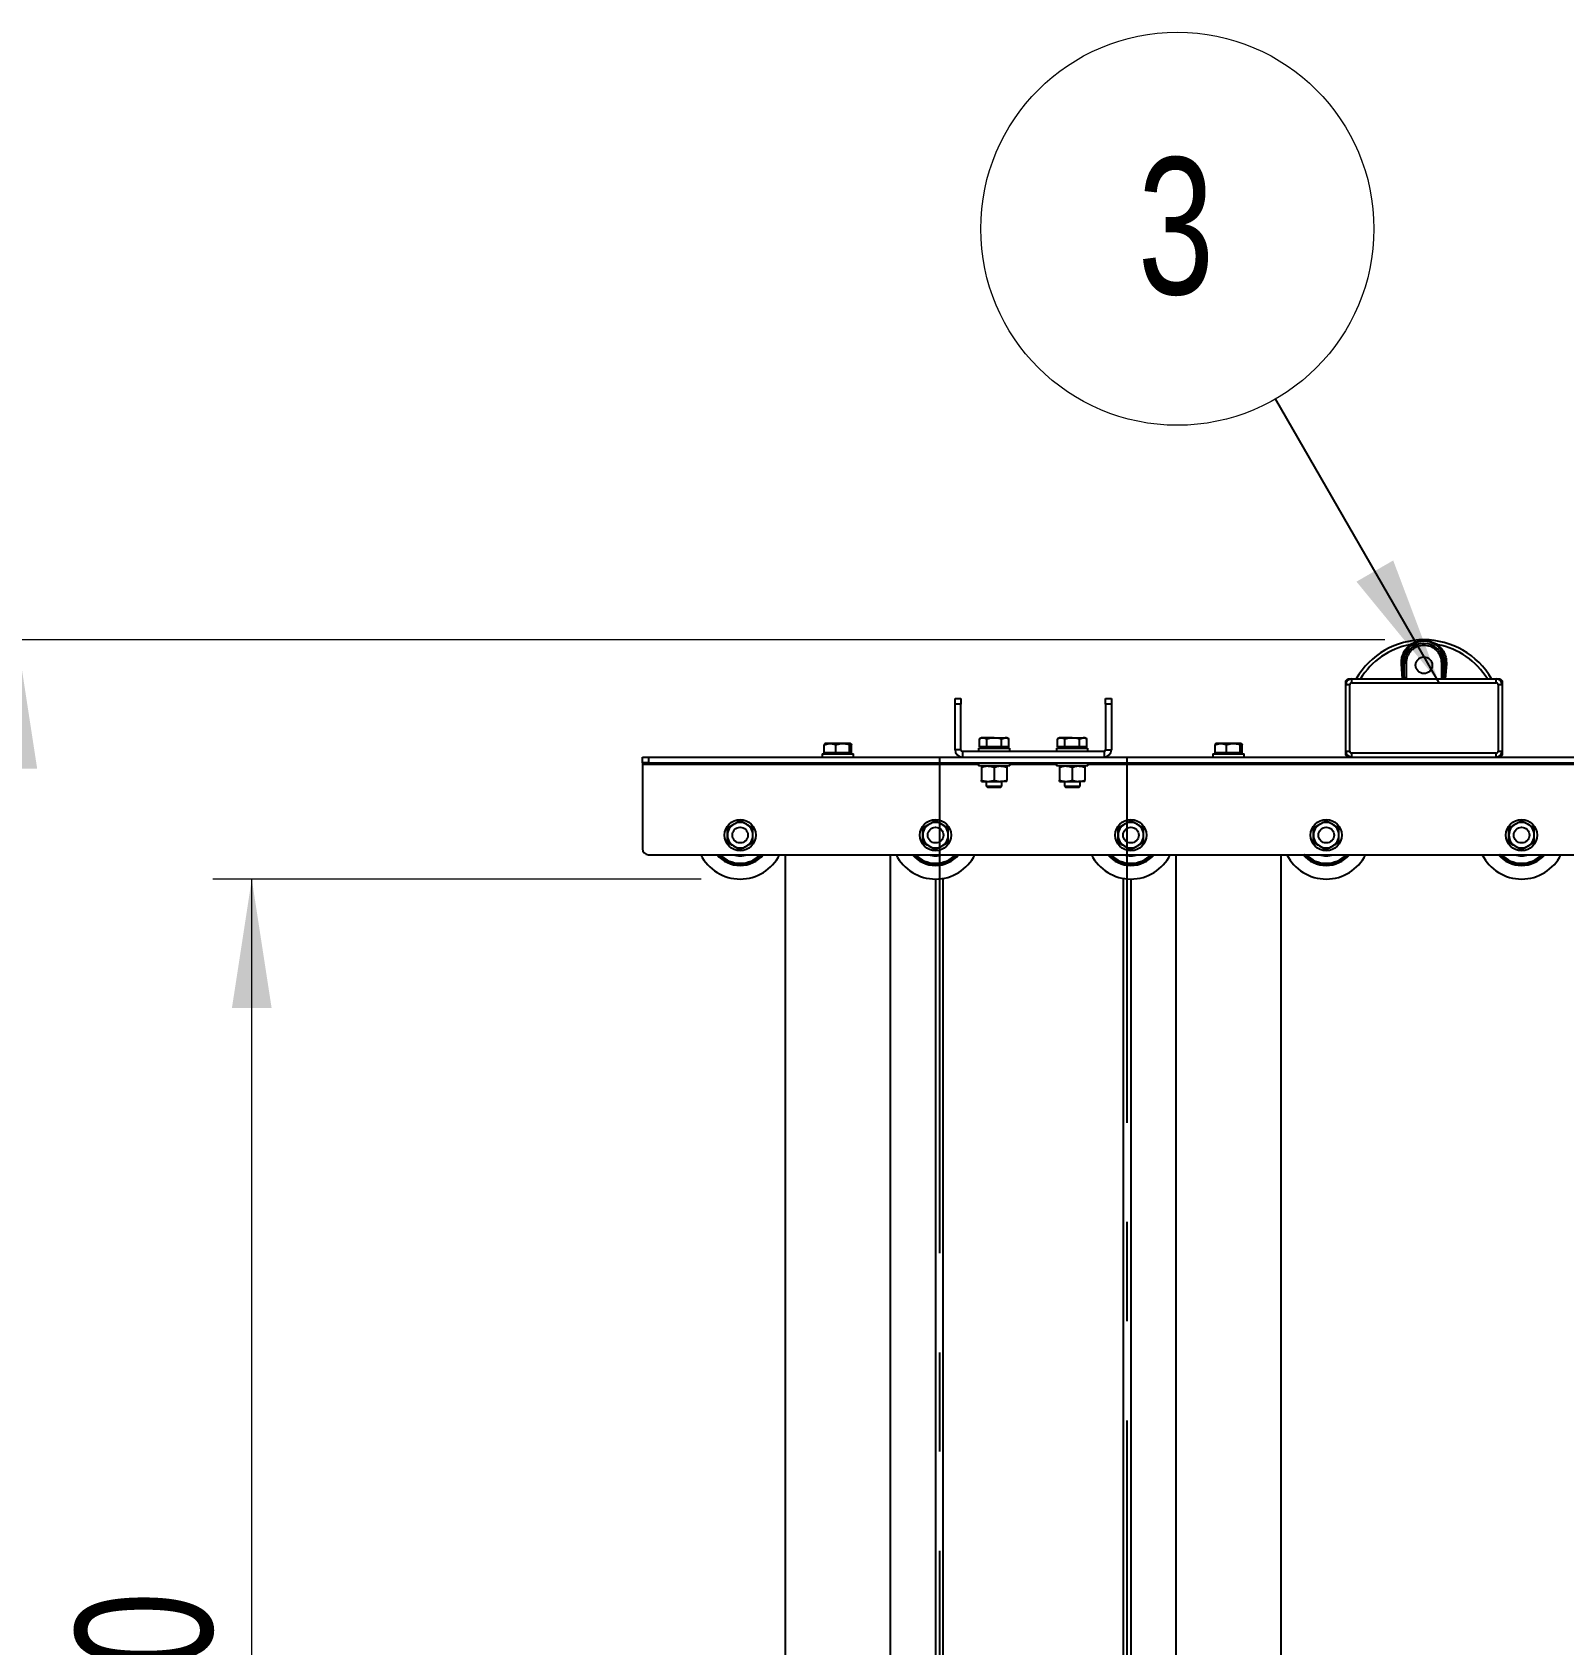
# Model space of a CAD drawing. Header units: millimetres. Extents: x 15 to 415, y 5 to 292.
# Drawn here: x 51.29 to 90.49, y 196.22 to 237.5 of the extents above; entities that cross this region are included whole.
import ezdxf

# ---------------------------------------------------------------- set-up
doc = ezdxf.new("R2010")
doc.units = ezdxf.units.MM
doc.linetypes.add('CENTERX2', pattern=[20.32, 12.7, -2.54, 2.54, -2.54])
doc.styles.add('SLDTEXTSTYLE0', font='TXT', dxfattribs={"width": 0.75})
doc.dimstyles.new('SLDDIMSTYLE0', dxfattribs={"dimtxt": 3.5, "dimasz": 3.302, "dimexe": 0, "dimexo": 0.0625, "dimgap": 0.875, "dimtad": 1, "dimlfac": 20, "dimrnd": 1e-09, "dimzin": 4, "dimdsep": 46, "dimtxsty": 'SLDTEXTSTYLE0', "dimsah": 1, "dimcen": 0.09, "dimadec": 0, "dimazin": 1, "dimtfac": 1, "dimtofl": 0, "dimtmove": 0, "dimatfit": 3, "dimfxl": 0, "dimfrac": 2, "dimtolj": 1, "dimtzin": 12, "dimarcsym": 0})
doc.dimstyles.new('SLDDIMSTYLE1', dxfattribs={"dimtxt": 0.18, "dimasz": 3.302, "dimexe": 0, "dimexo": 0.0625, "dimgap": 0, "dimtad": 0, "dimtih": 1, "dimtoh": 1, "dimdec": 0, "dimrnd": 1e-09, "dimzin": 0, "dimdsep": 46, "dimtxsty": 'Standard', "dimsah": 1, "dimcen": 0.09, "dimadec": 0, "dimazin": 0, "dimtfac": 3.302, "dimtdec": 0, "dimtofl": 0, "dimtmove": 0, "dimatfit": 3, "dimfxl": 0, "dimfrac": 2, "dimtolj": 1, "dimtzin": 0, "dimarcsym": 0})

# ---------------------------------------------------------------- blocks, each defined once
blk = doc.blocks.new('_D')
at = {"color": 7, "linetype": 'Continuous', "lineweight": 0}
for p, q in [((68.407, 215.824), (55.907, 215.824)), ((56.907, 172.074), (56.907, 215.824)), ((68.407, 172.074), (55.907, 172.074))]:
    blk.add_line(p, q, dxfattribs=at)
at = {"color": 7, "linetype": 'Continuous', "lineweight": 18}
for points in [[(56.907, 215.824), (56.399, 212.522), (57.415, 212.522)], [(56.907, 172.074), (57.415, 175.376), (56.399, 175.376)]]:
    blk.add_solid(points, dxfattribs=at)
at = {"color": 7, "linetype": 'Continuous', "lineweight": 18, "insert": (52.396, 186.837), "char_height": 3.5, "attachment_point": 1, "rotation": 90, "style": 'SLDTEXTSTYLE0'}
blk.add_mtext('875.00', dxfattribs=at)
blk = doc.blocks.new('_D_1')
at = {"color": 7, "linetype": 'Continuous', "lineweight": 0}
for p, q in [((85.907, 221.949), (49.907, 221.949)), ((50.907, 221.949), (50.907, 165.949)), ((85.907, 165.949), (49.907, 165.949))]:
    blk.add_line(p, q, dxfattribs=at)
at = {"color": 7, "linetype": 'Continuous', "lineweight": 18}
for points in [[(50.907, 221.949), (50.399, 218.647), (51.415, 218.647)], [(50.907, 165.949), (51.415, 169.251), (50.399, 169.251)]]:
    blk.add_solid(points, dxfattribs=at)
at = {"color": 7, "linetype": 'Continuous', "lineweight": 18, "insert": (46.396, 185.544), "char_height": 3.5, "attachment_point": 1, "rotation": 90, "style": 'SLDTEXTSTYLE0'}
blk.add_mtext('1120.00', dxfattribs=at)
blk = doc.blocks.new('SW_NOTE_0_4')
at = {"color": 0, "linetype": 'Continuous', "lineweight": 0}
blk.add_circle((-2.514, 4.357), 5.031, dxfattribs=at)
at = {"color": 0, "linetype": 'Continuous', "lineweight": 0, "insert": (-2.549, 6.181), "char_height": 3.5, "attachment_point": 2, "style": 'SLDTEXTSTYLE0'}
blk.add_mtext('3', dxfattribs=at)

msp = doc.modelspace()

# ---------------------------------------------------------------- linework, layer by layer
at = {"color": 8, "linetype": 'Continuous', "lineweight": 25}
for p, q in [((86.36088, 220.9489), (86.33336, 221.33141)), ((87.48137, 221.33141), (87.45385, 220.9489)), ((86.39949, 220.9489), (86.40008, 220.9814)), ((86.44932, 220.9814), (86.44686, 220.9489)), ((87.36787, 220.9489), (87.36541, 220.9814)), ((87.41465, 220.9814), (87.41523, 220.9489)), ((66.90737, 218.76207), (75.50737, 218.76207)), ((76.30737, 218.76207), (77.50737, 218.76207)), ((78.30737, 218.76207), (115.50737, 218.76207)), ((74.5942, 215.83952), (74.5942, 172.05827)), ((79.22054, 172.05827), (79.22054, 215.83952))]:
    msp.add_line(p, q, dxfattribs=at)
at = {"color": 7, "linetype": 'Continuous', "lineweight": 25}
for p, q in [((86.40008, 220.9814), (86.37534, 221.3489)), ((86.37534, 221.3489), (86.40008, 221.3489)), ((86.40008, 220.9814), (86.40008, 221.3489)), ((86.44932, 221.3489), (86.40008, 221.3489)), ((86.44932, 221.3489), (86.44932, 220.9814)), ((87.36541, 220.9814), (87.36541, 221.3489)), ((87.36541, 221.3489), (87.41465, 221.3489)), ((87.43939, 221.3489), (87.41465, 220.9814)), ((87.41465, 220.9814), (87.41465, 221.3489)), ((87.41465, 221.3489), (87.43939, 221.3489)), ((84.90737, 220.8989), (84.95737, 220.9489)), ((84.90737, 220.7989), (84.90737, 220.8989)), ((84.95737, 220.9489), (85.05737, 220.9489)), ((85.05737, 220.9489), (88.75737, 220.9489)), ((85.05737, 220.9489), (85.05737, 220.8489)), ((85.05737, 220.8489), (88.75737, 220.8489)), ((88.75737, 220.8489), (88.75737, 220.9489)), ((88.75737, 220.9489), (88.85737, 220.9489)), ((88.85737, 220.9489), (88.90737, 220.8989)), ((88.90737, 220.8989), (88.90737, 220.7989)), ((74.90737, 220.4489), (75.05737, 220.4489)), ((74.90737, 220.2989), (74.90737, 220.4489)), ((75.05737, 220.4489), (75.05737, 220.2989)), ((78.75737, 220.4489), (78.90737, 220.4489)), ((78.75737, 220.2989), (78.75737, 220.4489)), ((78.90737, 220.4489), (78.90737, 220.2989)), ((84.90737, 219.0989), (84.90737, 220.7989)), ((85.00737, 220.7989), (84.90737, 220.7989)), ((85.00737, 219.0989), (85.00737, 220.7989)), ((88.80737, 220.7989), (88.80737, 219.0989)), ((88.90737, 220.7989), (88.80737, 220.7989)), ((88.90737, 220.7989), (88.90737, 219.0989)), ((75.05737, 220.2989), (74.90737, 220.2989)), ((74.90737, 219.13573), (74.90737, 220.2989)), ((75.05737, 219.13573), (75.05737, 220.2989)), ((78.90737, 220.2989), (78.75737, 220.2989)), ((78.75737, 220.2989), (78.75737, 219.13573)), ((78.90737, 220.2989), (78.90737, 219.13573)), ((71.56071, 219.0589), (71.56071, 219.26487)), ((71.70962, 219.2939), (71.58237, 219.2939)), ((72.03186, 219.2939), (71.70962, 219.2939)), ((71.85853, 219.0589), (71.85853, 219.26487)), ((72.2296, 219.2939), (72.03186, 219.2939)), ((72.20518, 219.26487), (72.2296, 219.2939)), ((72.20518, 219.0589), (72.20518, 219.26487)), ((72.25402, 219.0589), (72.25402, 219.26487)), ((75.50737, 219.1789), (75.50737, 219.0989)), ((75.50737, 219.1789), (75.90737, 219.1789)), ((75.58237, 219.4439), (75.53209, 219.41487)), ((75.53209, 219.2089), (75.53209, 219.41487)), ((75.62591, 219.2089), (75.53209, 219.2089)), ((75.62591, 219.4439), (75.58237, 219.4439)), ((75.58237, 219.2089), (75.58237, 219.1789)), ((75.90737, 219.4439), (75.62591, 219.4439)), ((75.71973, 219.2089), (75.62591, 219.2089)), ((75.71973, 219.2089), (75.71973, 219.41487)), ((75.90737, 219.2089), (75.71973, 219.2089)), ((75.90737, 219.4439), (76.18882, 219.4439)), ((76.095, 219.2089), (75.90737, 219.2089)), ((75.90737, 219.1789), (76.30737, 219.1789)), ((76.095, 219.41487), (76.18882, 219.4439)), ((76.095, 219.2089), (76.095, 219.41487)), ((76.18882, 219.2089), (76.095, 219.2089)), ((76.23237, 219.4439), (76.18882, 219.4439)), ((76.28264, 219.2089), (76.18882, 219.2089)), ((76.28264, 219.41487), (76.23237, 219.4439)), ((76.23237, 219.1789), (76.23237, 219.2089)), ((76.28264, 219.2089), (76.28264, 219.41487)), ((76.30737, 219.0989), (76.30737, 219.1789)), ((77.50737, 219.1789), (77.50737, 219.0989)), ((77.50737, 219.1789), (77.90737, 219.1789)), ((77.58237, 219.4439), (77.53209, 219.41487)), ((77.53209, 219.2089), (77.53209, 219.41487)), ((77.62591, 219.2089), (77.53209, 219.2089)), ((77.62591, 219.4439), (77.58237, 219.4439)), ((77.58237, 219.2089), (77.58237, 219.1789)), ((77.90737, 219.4439), (77.62591, 219.4439)), ((77.71973, 219.2089), (77.62591, 219.2089)), ((77.71973, 219.2089), (77.71973, 219.41487)), ((77.90737, 219.2089), (77.71973, 219.2089)), ((77.90737, 219.4439), (78.18882, 219.4439)), ((78.095, 219.2089), (77.90737, 219.2089)), ((77.90737, 219.1789), (78.30737, 219.1789)), ((78.095, 219.41487), (78.18882, 219.4439)), ((78.095, 219.2089), (78.095, 219.41487)), ((78.18882, 219.2089), (78.095, 219.2089)), ((78.23237, 219.4439), (78.18882, 219.4439)), ((78.28264, 219.2089), (78.18882, 219.2089)), ((78.28264, 219.41487), (78.23237, 219.4439)), ((78.23237, 219.1789), (78.23237, 219.2089)), ((78.28264, 219.2089), (78.28264, 219.41487)), ((78.30737, 219.0989), (78.30737, 219.1789)), ((81.56071, 219.0589), (81.56071, 219.26487)), ((81.70962, 219.2939), (81.58237, 219.2939)), ((82.03186, 219.2939), (81.70962, 219.2939)), ((81.85853, 219.0589), (81.85853, 219.26487)), ((82.2296, 219.2939), (82.03186, 219.2939)), ((82.20518, 219.26487), (82.2296, 219.2939)), ((82.20518, 219.0589), (82.20518, 219.26487)), ((82.25402, 219.0589), (82.25402, 219.26487)), ((66.90737, 218.7989), (66.90737, 218.9489)), ((66.90737, 218.9489), (67.05737, 218.9489)), ((67.05737, 218.7989), (66.90737, 218.7989)), ((66.90737, 218.7989), (66.90737, 218.76207)), ((67.05737, 218.9489), (67.05737, 218.7989)), ((67.05737, 218.9489), (216.75737, 218.9489)), ((67.05737, 218.7989), (216.75737, 218.7989)), ((71.50737, 219.0289), (71.50737, 218.9489)), ((71.50737, 219.0289), (72.06059, 219.0289)), ((71.70962, 219.0589), (71.56071, 219.0589)), ((71.58237, 219.0589), (71.58237, 219.0289)), ((71.85853, 219.0589), (71.70962, 219.0589)), ((72.03186, 219.0589), (71.85853, 219.0589)), ((72.20518, 219.0589), (72.03186, 219.0589)), ((72.06059, 219.0289), (72.30737, 219.0289)), ((72.2296, 219.0589), (72.20518, 219.0589)), ((72.25402, 219.0589), (72.2296, 219.0589)), ((72.23237, 219.0289), (72.23237, 219.0589)), ((72.30737, 218.9489), (72.30737, 219.0289)), ((75.05737, 219.13573), (74.90737, 219.13573)), ((75.0942, 219.0989), (75.0942, 218.9489)), ((75.0942, 219.0989), (78.72054, 219.0989)), ((75.0942, 218.9489), (78.72054, 218.9489)), ((75.50737, 218.7989), (75.50737, 218.7189)), ((76.30737, 218.7189), (76.30737, 218.7989)), ((77.50737, 218.7989), (77.50737, 218.7189)), ((78.30737, 218.7189), (78.30737, 218.7989)), ((78.72054, 219.0989), (78.72054, 218.9489)), ((78.75737, 219.13573), (78.90737, 219.13573)), ((81.50737, 219.0289), (81.50737, 218.9489)), ((81.50737, 219.0289), (82.06059, 219.0289)), ((81.70962, 219.0589), (81.56071, 219.0589)), ((81.58237, 219.0589), (81.58237, 219.0289)), ((81.85853, 219.0589), (81.70962, 219.0589)), ((82.03186, 219.0589), (81.85853, 219.0589)), ((82.20518, 219.0589), (82.03186, 219.0589)), ((82.06059, 219.0289), (82.30737, 219.0289)), ((82.2296, 219.0589), (82.20518, 219.0589)), ((82.25402, 219.0589), (82.2296, 219.0589)), ((82.23237, 219.0289), (82.23237, 219.0589)), ((82.30737, 218.9489), (82.30737, 219.0289)), ((84.90737, 219.0989), (85.00737, 219.0989)), ((84.90737, 218.9989), (84.90737, 219.0989)), ((84.95737, 218.9489), (84.90737, 218.9989)), ((88.75737, 219.0489), (85.05737, 219.0489)), ((85.05737, 219.0489), (85.05737, 218.9489)), ((88.75737, 218.9489), (88.75737, 219.0489)), ((88.80737, 219.0989), (88.90737, 219.0989)), ((88.90737, 218.9989), (88.85737, 218.9489)), ((88.90737, 219.0989), (88.90737, 218.9989)), ((66.90737, 218.76207), (66.90737, 216.5989)), ((75.90737, 218.7189), (75.50737, 218.7189)), ((75.58237, 218.68987), (75.58237, 218.35292)), ((76.30737, 218.7189), (75.90737, 218.7189)), ((75.90737, 218.68987), (75.90737, 218.35292)), ((76.23237, 218.68987), (76.23237, 218.35292)), ((77.90737, 218.7189), (77.50737, 218.7189)), ((77.58237, 218.68987), (77.58237, 218.35292)), ((78.30737, 218.7189), (77.90737, 218.7189)), ((77.90737, 218.68987), (77.90737, 218.35292)), ((78.23237, 218.68987), (78.23237, 218.35292)), ((75.58237, 218.3239), (75.74487, 218.3239)), ((75.70737, 218.3239), (75.70737, 218.20662)), ((75.70737, 218.20662), (75.73509, 218.1789)), ((75.70737, 218.20662), (75.90737, 218.20662)), ((75.73509, 218.1789), (75.90737, 218.1789)), ((75.74487, 218.3239), (76.06987, 218.3239)), ((75.90737, 218.20662), (76.10737, 218.20662)), ((75.90737, 218.1789), (76.07964, 218.1789)), ((76.23237, 218.3239), (76.06987, 218.3239)), ((76.07964, 218.1789), (76.10737, 218.20662)), ((76.10737, 218.20662), (76.10737, 218.3239)), ((77.58237, 218.3239), (77.74487, 218.3239)), ((77.70737, 218.3239), (77.70737, 218.20662)), ((77.70737, 218.20662), (77.73509, 218.1789)), ((77.70737, 218.20662), (77.90737, 218.20662)), ((77.73509, 218.1789), (77.90737, 218.1789)), ((77.74487, 218.3239), (78.06987, 218.3239)), ((77.90737, 218.20662), (78.10737, 218.20662)), ((77.90737, 218.1789), (78.07964, 218.1789)), ((78.23237, 218.3239), (78.06987, 218.3239)), ((78.07964, 218.1789), (78.10737, 218.20662)), ((78.10737, 218.20662), (78.10737, 218.3239)), ((67.05737, 216.4489), (216.75737, 216.4489)), ((69.40737, 216.57362), (69.24487, 216.66744)), ((70.55737, 216.4489), (70.55737, 171.4489)), ((73.25737, 171.4489), (73.25737, 216.4489)), ((74.40737, 216.57362), (74.24487, 216.66744)), ((79.40737, 216.57362), (79.24487, 216.66744)), ((80.55737, 216.4489), (80.55737, 171.4489)), ((83.25737, 171.4489), (83.25737, 216.4489)), ((84.40737, 216.57362), (84.24487, 216.66744)), ((89.40737, 216.57362), (89.24487, 216.66744)), ((74.40737, 215.8239), (74.40737, 172.0739)), ((79.40737, 215.8239), (79.40737, 172.0739))]:
    msp.add_line(p, q, dxfattribs=at)
at = {"color": 7, "linetype": 'CENTERX2'}
for p, q in [((74.50637, 218.9489), (74.50637, 168.9489)), ((79.30837, 168.9489), (79.30837, 218.9489))]:
    msp.add_line(p, q, dxfattribs=at)
at = {"color": 7, "linetype": 'Continuous', "lineweight": 25}
for centre, radius in [((86.90737, 221.2989), 0.2125), ((69.40737, 216.9489), 0.4), ((69.40737, 216.9489), 0.2), ((74.40737, 216.9489), 0.4), ((74.40737, 216.9489), 0.2), ((79.40737, 216.9489), 0.4), ((79.40737, 216.9489), 0.2), ((84.40737, 216.9489), 0.4), ((84.40737, 216.9489), 0.2), ((89.40737, 216.9489), 0.4), ((89.40737, 216.9489), 0.2)]:
    msp.add_circle(centre, radius, dxfattribs=at)
for centre, radius, start, end in [((86.90737, 219.9489), 2, 90, 150), ((86.90737, 221.3489), 0.50729, 0, 180), ((86.90737, 219.9489), 2, 30, 90), ((85.05737, 220.7989), 0.15, 90, 180), ((88.75737, 220.7989), 0.15, 0, 90), ((75.0942, 219.13573), 0.18683, 180, 270), ((75.0942, 219.13573), 0.03683, 180, 270), ((78.72054, 219.13573), 0.18683, 270, 0), ((78.72054, 219.13573), 0.03683, 270, 0), ((85.05737, 219.0989), 0.15, 180, 270), ((88.75737, 219.0989), 0.15, 270, 0), ((69.40737, 216.9489), 0.325, 120, 180), ((69.40737, 216.9489), 0.325, 60, 120), ((69.40737, 216.9489), 0.325, 0, 60), ((74.40737, 216.9489), 0.325, 120, 180), ((74.40737, 216.9489), 0.325, 60, 120), ((74.40737, 216.9489), 0.325, 0, 60), ((79.40737, 216.9489), 0.325, 120, 180), ((79.40737, 216.9489), 0.325, 60, 120), ((79.40737, 216.9489), 0.325, 0, 60), ((84.40737, 216.9489), 0.325, 120, 180), ((84.40737, 216.9489), 0.325, 60, 120), ((84.40737, 216.9489), 0.325, 0, 60), ((89.40737, 216.9489), 0.325, 120, 180), ((89.40737, 216.9489), 0.325, 60, 120), ((89.40737, 216.9489), 0.325, 0, 60), ((69.40737, 216.9489), 0.325, 180, 240), ((69.40737, 216.9489), 0.325, 300, 0), ((74.40737, 216.9489), 0.325, 180, 240), ((74.40737, 216.9489), 0.325, 300, 0), ((79.40737, 216.9489), 0.325, 180, 240), ((79.40737, 216.9489), 0.325, 300, 0), ((84.40737, 216.9489), 0.325, 180, 240), ((84.40737, 216.9489), 0.325, 300, 0), ((89.40737, 216.9489), 0.325, 180, 240), ((89.40737, 216.9489), 0.325, 300, 0), ((67.05737, 216.5989), 0.15, 180, 270), ((69.40737, 216.9489), 1.125, 206.3878, 333.6122), ((69.40737, 216.9489), 0.775, 220.17777, 319.82223), ((69.40737, 216.9489), 0.71929, 224.037901, 315.962099), ((69.40737, 216.9489), 0.53071, 250.411799, 289.588201), ((69.40737, 216.9489), 0.325, 240, 300), ((74.40737, 216.9489), 1.125, 206.3878, 333.6122), ((74.40737, 216.9489), 0.775, 220.17777, 319.82223), ((74.40737, 216.9489), 0.71929, 224.037901, 315.962099), ((74.40737, 216.9489), 0.53071, 250.411799, 289.588201), ((74.40737, 216.9489), 0.325, 240, 300), ((79.40737, 216.9489), 1.125, 206.3878, 333.6122), ((79.40737, 216.9489), 0.775, 220.17777, 319.82223), ((79.40737, 216.9489), 0.71929, 224.037901, 315.962099), ((79.40737, 216.9489), 0.53071, 250.411799, 289.588201), ((79.40737, 216.9489), 0.325, 240, 300), ((84.40737, 216.9489), 1.125, 206.3878, 333.6122), ((84.40737, 216.9489), 0.775, 220.17777, 319.82223), ((84.40737, 216.9489), 0.71929, 224.037901, 315.962099), ((84.40737, 216.9489), 0.53071, 250.411799, 289.588201), ((84.40737, 216.9489), 0.325, 240, 300), ((89.40737, 216.9489), 1.125, 206.3878, 333.6122), ((89.40737, 216.9489), 0.775, 220.17777, 319.82223), ((89.40737, 216.9489), 0.71929, 224.037901, 315.962099), ((89.40737, 216.9489), 0.53071, 250.411799, 289.588201), ((89.40737, 216.9489), 0.325, 240, 300)]:
    msp.add_arc(centre, radius, start, end, dxfattribs=at)
at = {"color": 8, "linetype": 'Continuous', "lineweight": 25}
for start, end in [(100.868605, 148.369431), (31.630569, 79.131395)]:
    msp.add_arc((86.90737, 219.9489), 1.90679, start, end, dxfattribs=at)
at = {"color": 7, "linetype": 'Continuous', "lineweight": 25}
for points, knots in [([(86.33336, 221.33141), (86.33327, 221.37697), (86.33307, 221.46815), (86.37411, 221.60164), (86.44328, 221.72492), (86.51303, 221.78935), (86.54783, 221.82149)], [0, 0, 0, 0, 0.25060264, 0.50150215, 0.75136032, 1, 1, 1, 1]), ([(86.37534, 221.3489), (86.37523, 221.39314), (86.37501, 221.47697), (86.41413, 221.60042), (86.47718, 221.71199), (86.54194, 221.77148), (86.57353, 221.80048)], [0, 0, 0, 0, 0.26463586, 0.50139308, 0.75686445, 1, 1, 1, 1]), ([(87.36541, 221.3489), (87.35929, 221.40651), (87.34988, 221.49514), (87.29276, 221.60182), (87.23365, 221.6751), (87.16027, 221.73459), (87.05362, 221.78992), (86.90737, 221.818), (86.76111, 221.78992), (86.65447, 221.73459), (86.58109, 221.6751), (86.52197, 221.60182), (86.46485, 221.49514), (86.45544, 221.40651), (86.44932, 221.3489)], [0, 0, 0, 0, 0.11972842, 0.18418033, 0.25, 0.31581967, 0.38027158, 0.5, 0.61972842, 0.68418033, 0.75, 0.81581967, 0.88027158, 1, 1, 1, 1]), ([(86.54783, 221.82149), (86.57503, 221.83736), (86.62966, 221.86922), (86.71772, 221.90303), (86.80983, 221.92602), (86.89675, 221.93344), (86.9716, 221.92919), (87.03483, 221.91851), (87.136, 221.89208), (87.21156, 221.85134), (87.26691, 221.82149)], [0, 0, 0, 0, 0.123627372, 0.248282464, 0.373752708, 0.500821495, 0.584905837, 0.663380507, 0.753424989, 1, 1, 1, 1]), ([(86.57353, 221.80048), (86.57222, 221.80086), (86.56961, 221.80162), (86.56343, 221.80611), (86.55608, 221.81267), (86.55058, 221.81855), (86.54783, 221.82149)], [0, 0, 0, 0, 0.25003535, 0.5, 0.74996465, 1, 1, 1, 1]), ([(86.57353, 221.80048), (86.62417, 221.83452), (86.7002, 221.88562), (86.81442, 221.9194), (86.90783, 221.93033), (87.00121, 221.9192), (87.1148, 221.88529), (87.19072, 221.83435), (87.2412, 221.80048)], [0, 0, 0, 0, 0.25063209, 0.37626139, 0.50063436, 0.62496358, 0.75062041, 1, 1, 1, 1]), ([(87.26691, 221.82149), (87.26415, 221.81855), (87.25865, 221.81267), (87.2513, 221.80611), (87.24512, 221.80162), (87.24251, 221.80086), (87.2412, 221.80048)], [0, 0, 0, 0, 0.25003535, 0.5, 0.74996465, 1, 1, 1, 1]), ([(87.2412, 221.80048), (87.27279, 221.77147), (87.33765, 221.7119), (87.40066, 221.60029), (87.43972, 221.47684), (87.4395, 221.39315), (87.43939, 221.3489)], [0, 0, 0, 0, 0.24316946, 0.49938186, 0.73532542, 1, 1, 1, 1]), ([(87.26691, 221.82149), (87.30173, 221.78927), (87.37154, 221.7247), (87.44074, 221.60138), (87.48175, 221.46795), (87.48149, 221.37692), (87.48137, 221.33141)], [0, 0, 0, 0, 0.24909018, 0.4992514, 0.74969708, 1, 1, 1, 1]), ([(86.33336, 221.33141), (86.33849, 221.33217), (86.34873, 221.33369), (86.36162, 221.33791), (86.37134, 221.34311), (86.37401, 221.34697), (86.37534, 221.3489)], [0, 0, 0, 0, 0.25007202, 0.5, 0.74992798, 1, 1, 1, 1]), ([(87.48137, 221.33141), (87.47625, 221.33217), (87.466, 221.33369), (87.45311, 221.33791), (87.4434, 221.34311), (87.44072, 221.34697), (87.43939, 221.3489)], [0, 0, 0, 0, 0.250072328, 0.5, 0.749927672, 1, 1, 1, 1]), ([(85.05737, 220.8489), (85.05108, 220.84822), (85.04137, 220.84719), (85.02972, 220.84096), (85.02177, 220.83451), (85.0153, 220.82655), (85.00908, 220.8149), (85.00804, 220.80518), (85.00737, 220.7989)], [0, 0, 0, 0, 0.239442952, 0.36955024, 0.499999846, 0.630107288, 0.760557048, 1, 1, 1, 1]), ([(88.80737, 220.7989), (88.80669, 220.80518), (88.80566, 220.81489), (88.79943, 220.82654), (88.79298, 220.83449), (88.78502, 220.84096), (88.77337, 220.84719), (88.76365, 220.84822), (88.75737, 220.8489)], [0, 0, 0, 0, 0.23944295, 0.36955024, 0.49999985, 0.63010729, 0.76055705, 1, 1, 1, 1]), ([(71.56071, 219.26487), (71.56671, 219.26699), (71.58472, 219.27336), (71.61523, 219.28225), (71.65253, 219.28995), (71.68414, 219.29348), (71.70324, 219.29379), (71.70962, 219.2939)], [0, 0, 0, 0, 0.123597525, 0.371247822, 0.621013548, 0.873301388, 1, 1, 1, 1]), ([(71.58513, 219.2939), (71.58455, 219.29386), (71.58302, 219.29378), (71.58055, 219.29293), (71.5777, 219.29116), (71.5739, 219.2877), (71.57011, 219.28269), (71.56634, 219.27631), (71.56352, 219.27093), (71.56165, 219.26689), (71.56071, 219.26487)], [0, 0, 0, 0, 0.070036107, 0.184842993, 0.299816611, 0.41526294, 0.647866756, 0.765024679, 0.882473115, 1, 1, 1, 1]), ([(71.70962, 219.2939), (71.71315, 219.29386), (71.73212, 219.29369), (71.7665, 219.29025), (71.81277, 219.28042), (71.84311, 219.27011), (71.85853, 219.26487)], [0, 0, 0, 0, 0.07005137, 0.3766066, 0.68307341, 1, 1, 1, 1]), ([(71.85853, 219.26487), (71.87993, 219.27104), (71.92293, 219.28343), (71.97415, 219.29112), (72.01059, 219.29362), (72.02477, 219.29381), (72.03186, 219.2939)], [0, 0, 0, 0, 0.377424081, 0.758342626, 0.879073433, 1, 1, 1, 1]), ([(72.03186, 219.2939), (72.07741, 219.29035), (72.1361, 219.28579), (72.19255, 219.26869), (72.20518, 219.26487)], [0, 0, 0, 0, 0.77628672, 1, 1, 1, 1]), ([(72.2296, 219.2939), (72.23018, 219.29386), (72.23266, 219.29372), (72.23609, 219.29201), (72.23987, 219.28857), (72.24272, 219.2852), (72.24556, 219.2811), (72.24839, 219.27631), (72.25122, 219.27093), (72.25309, 219.26689), (72.25402, 219.26487)], [0, 0, 0, 0, 0.07003681, 0.29977827, 0.41522575, 0.53148028, 0.64786324, 0.76502233, 0.88247194, 1, 1, 1, 1]), ([(75.53209, 219.41487), (75.53966, 219.41902), (75.55486, 219.42733), (75.57422, 219.43495), (75.58992, 219.43951), (75.60184, 219.442), (75.61385, 219.4436), (75.62189, 219.4438), (75.62591, 219.4439)], [0, 0, 0, 0, 0.2473449, 0.49601219, 0.62098533, 0.74684355, 0.87330953, 1, 1, 1, 1]), ([(75.62591, 219.4439), (75.62813, 219.44386), (75.64497, 219.4436), (75.67672, 219.43726), (75.70531, 219.42238), (75.71973, 219.41487)], [0, 0, 0, 0, 0.07007691, 0.53077766, 1, 1, 1, 1]), ([(75.71973, 219.41487), (75.7334, 219.41869), (75.79451, 219.43579), (75.85805, 219.44035), (75.90737, 219.4439)], [0, 0, 0, 0, 0.22371328, 1, 1, 1, 1]), ([(75.90737, 219.4439), (75.92272, 219.44355), (75.98622, 219.44211), (76.04809, 219.42661), (76.095, 219.41487)], [0, 0, 0, 0, 0.24185142, 1, 1, 1, 1]), ([(76.18882, 219.4439), (76.19105, 219.44386), (76.19692, 219.44378), (76.20643, 219.44293), (76.21736, 219.44116), (76.23196, 219.4377), (76.24653, 219.43269), (76.26102, 219.42631), (76.27187, 219.42093), (76.27905, 219.41689), (76.28264, 219.41487)], [0, 0, 0, 0, 0.07003611, 0.18484299, 0.29981661, 0.41526294, 0.64786676, 0.76502468, 0.88247311, 1, 1, 1, 1]), ([(77.53209, 219.41487), (77.53966, 219.41902), (77.55486, 219.42733), (77.57422, 219.43495), (77.58992, 219.43951), (77.60184, 219.442), (77.61385, 219.4436), (77.62189, 219.4438), (77.62591, 219.4439)], [0, 0, 0, 0, 0.2473449, 0.49601219, 0.62098533, 0.74684355, 0.87330953, 1, 1, 1, 1]), ([(77.62591, 219.4439), (77.62813, 219.44386), (77.64497, 219.4436), (77.67672, 219.43726), (77.70531, 219.42238), (77.71973, 219.41487)], [0, 0, 0, 0, 0.07007691, 0.53077766, 1, 1, 1, 1]), ([(77.71973, 219.41487), (77.7334, 219.41869), (77.79451, 219.43579), (77.85805, 219.44035), (77.90737, 219.4439)], [0, 0, 0, 0, 0.22371328, 1, 1, 1, 1]), ([(77.90737, 219.4439), (77.92272, 219.44355), (77.98622, 219.44211), (78.04809, 219.42661), (78.095, 219.41487)], [0, 0, 0, 0, 0.24185142, 1, 1, 1, 1]), ([(78.18882, 219.4439), (78.19105, 219.44386), (78.19692, 219.44378), (78.20643, 219.44293), (78.21736, 219.44116), (78.23196, 219.4377), (78.24653, 219.43269), (78.26102, 219.42631), (78.27187, 219.42093), (78.27905, 219.41689), (78.28264, 219.41487)], [0, 0, 0, 0, 0.07003611, 0.18484299, 0.29981661, 0.41526294, 0.64786676, 0.76502468, 0.88247311, 1, 1, 1, 1]), ([(81.56071, 219.26487), (81.56671, 219.26699), (81.58472, 219.27336), (81.61523, 219.28225), (81.65253, 219.28995), (81.68414, 219.29348), (81.70324, 219.29379), (81.70962, 219.2939)], [0, 0, 0, 0, 0.123597525, 0.371247822, 0.621013548, 0.873301388, 1, 1, 1, 1]), ([(81.58513, 219.2939), (81.58455, 219.29386), (81.58302, 219.29378), (81.58055, 219.29293), (81.5777, 219.29116), (81.5739, 219.2877), (81.57011, 219.28269), (81.56634, 219.27631), (81.56352, 219.27093), (81.56165, 219.26689), (81.56071, 219.26487)], [0, 0, 0, 0, 0.070036107, 0.184842993, 0.299816611, 0.41526294, 0.647866756, 0.765024679, 0.882473115, 1, 1, 1, 1]), ([(81.70962, 219.2939), (81.71315, 219.29386), (81.73212, 219.29369), (81.7665, 219.29025), (81.81277, 219.28042), (81.84311, 219.27011), (81.85853, 219.26487)], [0, 0, 0, 0, 0.07005137, 0.3766066, 0.68307341, 1, 1, 1, 1]), ([(81.85853, 219.26487), (81.87993, 219.27104), (81.92293, 219.28343), (81.97415, 219.29112), (82.01059, 219.29362), (82.02477, 219.29381), (82.03186, 219.2939)], [0, 0, 0, 0, 0.377424081, 0.758342626, 0.879073433, 1, 1, 1, 1]), ([(82.03186, 219.2939), (82.07741, 219.29035), (82.1361, 219.28579), (82.19255, 219.26869), (82.20518, 219.26487)], [0, 0, 0, 0, 0.77628672, 1, 1, 1, 1]), ([(82.2296, 219.2939), (82.23018, 219.29386), (82.23266, 219.29372), (82.23609, 219.29201), (82.23987, 219.28857), (82.24272, 219.2852), (82.24556, 219.2811), (82.24839, 219.27631), (82.25122, 219.27093), (82.25309, 219.26689), (82.25402, 219.26487)], [0, 0, 0, 0, 0.07003681, 0.29977827, 0.41522575, 0.53148028, 0.64786324, 0.76502233, 0.88247194, 1, 1, 1, 1]), ([(85.00737, 219.0989), (85.00804, 219.09261), (85.00907, 219.0829), (85.0153, 219.07125), (85.02176, 219.0633), (85.02971, 219.05683), (85.04137, 219.05061), (85.05108, 219.04957), (85.05737, 219.0489)], [0, 0, 0, 0, 0.23944295, 0.36955024, 0.49999985, 0.63010729, 0.76055705, 1, 1, 1, 1]), ([(88.75737, 219.0489), (88.76365, 219.04957), (88.77336, 219.0506), (88.78501, 219.05683), (88.79296, 219.06329), (88.79943, 219.07124), (88.80566, 219.0829), (88.80669, 219.09261), (88.80737, 219.0989)], [0, 0, 0, 0, 0.23944295, 0.36955024, 0.49999985, 0.63010729, 0.76055705, 1, 1, 1, 1]), ([(75.58237, 218.68987), (75.60876, 218.69798), (75.66202, 218.71436), (75.71708, 218.71737), (75.74487, 218.7189)], [0, 0, 0, 0, 0.49545796, 1, 1, 1, 1]), ([(75.58237, 218.7189), (75.58237, 218.71878), (75.58237, 218.71856), (75.58237, 218.71656), (75.58237, 218.71283), (75.58237, 218.70683), (75.58237, 218.69924), (75.58237, 218.69299), (75.58237, 218.68987)], [0, 0, 0, 0, 0.13406386, 0.2683985, 0.4501242, 0.63239475, 0.8160265, 1, 1, 1, 1]), ([(75.58237, 218.35292), (75.60876, 218.34481), (75.66202, 218.32844), (75.71708, 218.32542), (75.74487, 218.3239)], [0, 0, 0, 0, 0.495457963, 1, 1, 1, 1]), ([(75.58237, 218.3239), (75.58237, 218.32433), (75.58237, 218.32593), (75.58237, 218.34152), (75.58237, 218.35292)], [0, 0, 0, 0, 0.268633605, 1, 1, 1, 1]), ([(75.74487, 218.7189), (75.74872, 218.71886), (75.77789, 218.7186), (75.83288, 218.71226), (75.88239, 218.69738), (75.90737, 218.68987)], [0, 0, 0, 0, 0.070076912, 0.530777664, 1, 1, 1, 1]), ([(75.74487, 218.3239), (75.74872, 218.32393), (75.77789, 218.32419), (75.83288, 218.33053), (75.88239, 218.34542), (75.90737, 218.35292)], [0, 0, 0, 0, 0.070076912, 0.530777664, 1, 1, 1, 1]), ([(75.90737, 218.68987), (75.93376, 218.69798), (75.98702, 218.71436), (76.04208, 218.71737), (76.06987, 218.7189)], [0, 0, 0, 0, 0.49545796, 1, 1, 1, 1]), ([(75.90737, 218.35292), (75.92048, 218.34877), (75.94676, 218.34046), (75.98709, 218.33134), (76.02819, 218.32509), (76.05594, 218.32429), (76.06987, 218.3239)], [0, 0, 0, 0, 0.24726861, 0.49536257, 0.74687401, 1, 1, 1, 1]), ([(76.06987, 218.7189), (76.07372, 218.71886), (76.10289, 218.7186), (76.15788, 218.71226), (76.20739, 218.69738), (76.23237, 218.68987)], [0, 0, 0, 0, 0.070076912, 0.530777664, 1, 1, 1, 1]), ([(76.06987, 218.3239), (76.07372, 218.32393), (76.10289, 218.32419), (76.15788, 218.33053), (76.20739, 218.34542), (76.23237, 218.35292)], [0, 0, 0, 0, 0.07007691, 0.53077766, 1, 1, 1, 1]), ([(76.23237, 218.7189), (76.23237, 218.71842), (76.23237, 218.71731), (76.23237, 218.70777), (76.23237, 218.69586), (76.23237, 218.68987)], [0, 0, 0, 0, 0.26840654, 0.6323729, 1, 1, 1, 1]), ([(76.23237, 218.3239), (76.23237, 218.32433), (76.23237, 218.32593), (76.23237, 218.34152), (76.23237, 218.35292)], [0, 0, 0, 0, 0.26863361, 1, 1, 1, 1]), ([(77.58237, 218.68987), (77.60876, 218.69798), (77.66202, 218.71436), (77.71708, 218.71737), (77.74487, 218.7189)], [0, 0, 0, 0, 0.49545796, 1, 1, 1, 1]), ([(77.58237, 218.7189), (77.58237, 218.71878), (77.58237, 218.71856), (77.58237, 218.71656), (77.58237, 218.71283), (77.58237, 218.70683), (77.58237, 218.69924), (77.58237, 218.69299), (77.58237, 218.68987)], [0, 0, 0, 0, 0.13406386, 0.2683985, 0.4501242, 0.63239475, 0.8160265, 1, 1, 1, 1]), ([(77.58237, 218.35292), (77.60876, 218.34481), (77.66202, 218.32844), (77.71708, 218.32542), (77.74487, 218.3239)], [0, 0, 0, 0, 0.495457963, 1, 1, 1, 1]), ([(77.58237, 218.3239), (77.58237, 218.32433), (77.58237, 218.32593), (77.58237, 218.34152), (77.58237, 218.35292)], [0, 0, 0, 0, 0.268633605, 1, 1, 1, 1]), ([(77.74487, 218.7189), (77.74872, 218.71886), (77.77789, 218.7186), (77.83288, 218.71226), (77.88239, 218.69738), (77.90737, 218.68987)], [0, 0, 0, 0, 0.070076912, 0.530777664, 1, 1, 1, 1]), ([(77.74487, 218.3239), (77.74872, 218.32393), (77.77789, 218.32419), (77.83288, 218.33053), (77.88239, 218.34542), (77.90737, 218.35292)], [0, 0, 0, 0, 0.070076912, 0.530777664, 1, 1, 1, 1]), ([(77.90737, 218.68987), (77.93376, 218.69798), (77.98702, 218.71436), (78.04208, 218.71737), (78.06987, 218.7189)], [0, 0, 0, 0, 0.49545796, 1, 1, 1, 1]), ([(77.90737, 218.35292), (77.92048, 218.34877), (77.94676, 218.34046), (77.98709, 218.33134), (78.02819, 218.32509), (78.05594, 218.32429), (78.06987, 218.3239)], [0, 0, 0, 0, 0.24726861, 0.49536257, 0.74687401, 1, 1, 1, 1]), ([(78.06987, 218.7189), (78.07372, 218.71886), (78.10289, 218.7186), (78.15788, 218.71226), (78.20739, 218.69738), (78.23237, 218.68987)], [0, 0, 0, 0, 0.070076912, 0.530777664, 1, 1, 1, 1]), ([(78.06987, 218.3239), (78.07372, 218.32393), (78.10289, 218.32419), (78.15788, 218.33053), (78.20739, 218.34542), (78.23237, 218.35292)], [0, 0, 0, 0, 0.07007691, 0.53077766, 1, 1, 1, 1]), ([(78.23237, 218.7189), (78.23237, 218.71842), (78.23237, 218.71731), (78.23237, 218.70777), (78.23237, 218.69586), (78.23237, 218.68987)], [0, 0, 0, 0, 0.26840654, 0.6323729, 1, 1, 1, 1]), ([(78.23237, 218.3239), (78.23237, 218.32433), (78.23237, 218.32593), (78.23237, 218.34152), (78.23237, 218.35292)], [0, 0, 0, 0, 0.26863361, 1, 1, 1, 1]), ([(69.08237, 217.13654), (69.10876, 217.15177), (69.16202, 217.18252), (69.21708, 217.21432), (69.24487, 217.23035)], [0, 0, 0, 0, 0.49545796, 1, 1, 1, 1]), ([(69.08237, 216.9489), (69.08237, 216.96596), (69.08237, 217.02947), (69.08237, 217.09131), (69.08237, 217.13654)], [0, 0, 0, 0, 0.268633605, 1, 1, 1, 1]), ([(69.24487, 217.23035), (69.24872, 217.23258), (69.27789, 217.24942), (69.33288, 217.28117), (69.38239, 217.30975), (69.40737, 217.32417)], [0, 0, 0, 0, 0.07007691, 0.53077766, 1, 1, 1, 1]), ([(69.40737, 217.32417), (69.42048, 217.3166), (69.44676, 217.30143), (69.48709, 217.27815), (69.52819, 217.25442), (69.55594, 217.23839), (69.56987, 217.23035)], [0, 0, 0, 0, 0.247268614, 0.495362565, 0.746874005, 1, 1, 1, 1]), ([(69.56987, 217.23035), (69.57372, 217.22813), (69.60289, 217.21129), (69.65788, 217.17954), (69.70739, 217.15096), (69.73237, 217.13654)], [0, 0, 0, 0, 0.07007691, 0.53077766, 1, 1, 1, 1]), ([(69.73237, 216.9489), (69.73237, 216.96596), (69.73237, 217.02947), (69.73237, 217.09131), (69.73237, 217.13654)], [0, 0, 0, 0, 0.26863361, 1, 1, 1, 1]), ([(74.08237, 217.13654), (74.10876, 217.15177), (74.16202, 217.18252), (74.21708, 217.21432), (74.24487, 217.23035)], [0, 0, 0, 0, 0.49545796, 1, 1, 1, 1]), ([(74.08237, 216.9489), (74.08237, 216.96596), (74.08237, 217.02947), (74.08237, 217.09131), (74.08237, 217.13654)], [0, 0, 0, 0, 0.268633605, 1, 1, 1, 1]), ([(74.24487, 217.23035), (74.24872, 217.23258), (74.27789, 217.24942), (74.33288, 217.28117), (74.38239, 217.30975), (74.40737, 217.32417)], [0, 0, 0, 0, 0.07007691, 0.53077766, 1, 1, 1, 1]), ([(74.40737, 217.32417), (74.42048, 217.3166), (74.44676, 217.30143), (74.48709, 217.27815), (74.52819, 217.25442), (74.55594, 217.23839), (74.56987, 217.23035)], [0, 0, 0, 0, 0.247268614, 0.495362565, 0.746874005, 1, 1, 1, 1]), ([(74.56987, 217.23035), (74.57372, 217.22813), (74.60289, 217.21129), (74.65788, 217.17954), (74.70739, 217.15096), (74.73237, 217.13654)], [0, 0, 0, 0, 0.07007691, 0.53077766, 1, 1, 1, 1]), ([(74.73237, 216.9489), (74.73237, 216.96596), (74.73237, 217.02947), (74.73237, 217.09131), (74.73237, 217.13654)], [0, 0, 0, 0, 0.26863361, 1, 1, 1, 1]), ([(79.08237, 217.13654), (79.10876, 217.15177), (79.16202, 217.18252), (79.21708, 217.21432), (79.24487, 217.23035)], [0, 0, 0, 0, 0.49545796, 1, 1, 1, 1]), ([(79.08237, 216.9489), (79.08237, 216.96596), (79.08237, 217.02947), (79.08237, 217.09131), (79.08237, 217.13654)], [0, 0, 0, 0, 0.268633605, 1, 1, 1, 1]), ([(79.24487, 217.23035), (79.24872, 217.23258), (79.27789, 217.24942), (79.33288, 217.28117), (79.38239, 217.30975), (79.40737, 217.32417)], [0, 0, 0, 0, 0.07007691, 0.53077766, 1, 1, 1, 1]), ([(79.40737, 217.32417), (79.42048, 217.3166), (79.44676, 217.30143), (79.48709, 217.27815), (79.52819, 217.25442), (79.55594, 217.23839), (79.56987, 217.23035)], [0, 0, 0, 0, 0.247268614, 0.495362565, 0.746874005, 1, 1, 1, 1]), ([(79.56987, 217.23035), (79.57372, 217.22813), (79.60289, 217.21129), (79.65788, 217.17954), (79.70739, 217.15096), (79.73237, 217.13654)], [0, 0, 0, 0, 0.07007691, 0.53077766, 1, 1, 1, 1]), ([(79.73237, 216.9489), (79.73237, 216.96596), (79.73237, 217.02947), (79.73237, 217.09131), (79.73237, 217.13654)], [0, 0, 0, 0, 0.26863361, 1, 1, 1, 1]), ([(84.08237, 217.13654), (84.10876, 217.15177), (84.16202, 217.18252), (84.21708, 217.21432), (84.24487, 217.23035)], [0, 0, 0, 0, 0.49545796, 1, 1, 1, 1]), ([(84.08237, 216.9489), (84.08237, 216.96596), (84.08237, 217.02947), (84.08237, 217.09131), (84.08237, 217.13654)], [0, 0, 0, 0, 0.268633605, 1, 1, 1, 1]), ([(84.24487, 217.23035), (84.24872, 217.23258), (84.27789, 217.24942), (84.33288, 217.28117), (84.38239, 217.30975), (84.40737, 217.32417)], [0, 0, 0, 0, 0.07007691, 0.53077766, 1, 1, 1, 1]), ([(84.40737, 217.32417), (84.42048, 217.3166), (84.44676, 217.30143), (84.48709, 217.27815), (84.52819, 217.25442), (84.55594, 217.23839), (84.56987, 217.23035)], [0, 0, 0, 0, 0.247268614, 0.495362565, 0.746874005, 1, 1, 1, 1]), ([(84.56987, 217.23035), (84.57372, 217.22813), (84.60289, 217.21129), (84.65788, 217.17954), (84.70739, 217.15096), (84.73237, 217.13654)], [0, 0, 0, 0, 0.07007691, 0.53077766, 1, 1, 1, 1]), ([(84.73237, 216.9489), (84.73237, 216.96596), (84.73237, 217.02947), (84.73237, 217.09131), (84.73237, 217.13654)], [0, 0, 0, 0, 0.26863361, 1, 1, 1, 1]), ([(89.08237, 217.13654), (89.10876, 217.15177), (89.16202, 217.18252), (89.21708, 217.21432), (89.24487, 217.23035)], [0, 0, 0, 0, 0.49545796, 1, 1, 1, 1]), ([(89.08237, 216.9489), (89.08237, 216.96596), (89.08237, 217.02947), (89.08237, 217.09131), (89.08237, 217.13654)], [0, 0, 0, 0, 0.268633605, 1, 1, 1, 1]), ([(89.24487, 217.23035), (89.24872, 217.23258), (89.27789, 217.24942), (89.33288, 217.28117), (89.38239, 217.30975), (89.40737, 217.32417)], [0, 0, 0, 0, 0.07007691, 0.53077766, 1, 1, 1, 1]), ([(89.40737, 217.32417), (89.42048, 217.3166), (89.44676, 217.30143), (89.48709, 217.27815), (89.52819, 217.25442), (89.55594, 217.23839), (89.56987, 217.23035)], [0, 0, 0, 0, 0.247268614, 0.495362565, 0.746874005, 1, 1, 1, 1]), ([(89.56987, 217.23035), (89.57372, 217.22813), (89.60289, 217.21129), (89.65788, 217.17954), (89.70739, 217.15096), (89.73237, 217.13654)], [0, 0, 0, 0, 0.07007691, 0.53077766, 1, 1, 1, 1]), ([(89.73237, 216.9489), (89.73237, 216.96596), (89.73237, 217.02947), (89.73237, 217.09131), (89.73237, 217.13654)], [0, 0, 0, 0, 0.26863361, 1, 1, 1, 1]), ([(69.08237, 216.76126), (69.08237, 216.77701), (69.08237, 216.83817), (69.08237, 216.90172), (69.08237, 216.9489)], [0, 0, 0, 0, 0.25755135, 1, 1, 1, 1]), ([(69.24487, 216.66744), (69.24101, 216.66966), (69.18614, 216.70134), (69.13236, 216.73239), (69.08237, 216.76126)], [0, 0, 0, 0, 0.070214766, 1, 1, 1, 1]), ([(69.73237, 216.76126), (69.71925, 216.75368), (69.69297, 216.73851), (69.65264, 216.71523), (69.61155, 216.6915), (69.58379, 216.67548), (69.56987, 216.66744)], [0, 0, 0, 0, 0.247268614, 0.495362565, 0.746874005, 1, 1, 1, 1]), ([(69.73237, 216.76126), (69.73237, 216.77701), (69.73237, 216.83817), (69.73237, 216.90172), (69.73237, 216.9489)], [0, 0, 0, 0, 0.257551345, 1, 1, 1, 1]), ([(74.08237, 216.76126), (74.08237, 216.77701), (74.08237, 216.83817), (74.08237, 216.90172), (74.08237, 216.9489)], [0, 0, 0, 0, 0.25755135, 1, 1, 1, 1]), ([(74.24487, 216.66744), (74.24101, 216.66966), (74.18614, 216.70134), (74.13236, 216.73239), (74.08237, 216.76126)], [0, 0, 0, 0, 0.070214766, 1, 1, 1, 1]), ([(74.73237, 216.76126), (74.71925, 216.75368), (74.69297, 216.73851), (74.65264, 216.71523), (74.61155, 216.6915), (74.58379, 216.67548), (74.56987, 216.66744)], [0, 0, 0, 0, 0.247268614, 0.495362565, 0.746874005, 1, 1, 1, 1]), ([(74.73237, 216.76126), (74.73237, 216.77701), (74.73237, 216.83817), (74.73237, 216.90172), (74.73237, 216.9489)], [0, 0, 0, 0, 0.257551345, 1, 1, 1, 1]), ([(79.08237, 216.76126), (79.08237, 216.77701), (79.08237, 216.83817), (79.08237, 216.90172), (79.08237, 216.9489)], [0, 0, 0, 0, 0.25755135, 1, 1, 1, 1]), ([(79.24487, 216.66744), (79.24101, 216.66966), (79.18614, 216.70134), (79.13236, 216.73239), (79.08237, 216.76126)], [0, 0, 0, 0, 0.070214766, 1, 1, 1, 1]), ([(79.73237, 216.76126), (79.71925, 216.75368), (79.69297, 216.73851), (79.65264, 216.71523), (79.61155, 216.6915), (79.58379, 216.67548), (79.56987, 216.66744)], [0, 0, 0, 0, 0.247268614, 0.495362565, 0.746874005, 1, 1, 1, 1]), ([(79.73237, 216.76126), (79.73237, 216.77701), (79.73237, 216.83817), (79.73237, 216.90172), (79.73237, 216.9489)], [0, 0, 0, 0, 0.257551345, 1, 1, 1, 1]), ([(84.08237, 216.76126), (84.08237, 216.77701), (84.08237, 216.83817), (84.08237, 216.90172), (84.08237, 216.9489)], [0, 0, 0, 0, 0.25755135, 1, 1, 1, 1]), ([(84.24487, 216.66744), (84.24101, 216.66966), (84.18614, 216.70134), (84.13236, 216.73239), (84.08237, 216.76126)], [0, 0, 0, 0, 0.070214766, 1, 1, 1, 1]), ([(84.73237, 216.76126), (84.71925, 216.75368), (84.69297, 216.73851), (84.65264, 216.71523), (84.61155, 216.6915), (84.58379, 216.67548), (84.56987, 216.66744)], [0, 0, 0, 0, 0.247268614, 0.495362565, 0.746874005, 1, 1, 1, 1]), ([(84.73237, 216.76126), (84.73237, 216.77701), (84.73237, 216.83817), (84.73237, 216.90172), (84.73237, 216.9489)], [0, 0, 0, 0, 0.257551345, 1, 1, 1, 1]), ([(89.08237, 216.76126), (89.08237, 216.77701), (89.08237, 216.83817), (89.08237, 216.90172), (89.08237, 216.9489)], [0, 0, 0, 0, 0.25755135, 1, 1, 1, 1]), ([(89.24487, 216.66744), (89.24101, 216.66966), (89.18614, 216.70134), (89.13236, 216.73239), (89.08237, 216.76126)], [0, 0, 0, 0, 0.070214766, 1, 1, 1, 1]), ([(89.73237, 216.76126), (89.71925, 216.75368), (89.69297, 216.73851), (89.65264, 216.71523), (89.61155, 216.6915), (89.58379, 216.67548), (89.56987, 216.66744)], [0, 0, 0, 0, 0.247268614, 0.495362565, 0.746874005, 1, 1, 1, 1]), ([(89.73237, 216.76126), (89.73237, 216.77701), (89.73237, 216.83817), (89.73237, 216.90172), (89.73237, 216.9489)], [0, 0, 0, 0, 0.257551345, 1, 1, 1, 1]), ([(69.56987, 216.66744), (69.56601, 216.66521), (69.51114, 216.63353), (69.45736, 216.60249), (69.40737, 216.57362)], [0, 0, 0, 0, 0.07021477, 1, 1, 1, 1]), ([(74.56987, 216.66744), (74.56601, 216.66521), (74.51114, 216.63353), (74.45736, 216.60249), (74.40737, 216.57362)], [0, 0, 0, 0, 0.07021477, 1, 1, 1, 1]), ([(79.56987, 216.66744), (79.56601, 216.66521), (79.51114, 216.63353), (79.45736, 216.60249), (79.40737, 216.57362)], [0, 0, 0, 0, 0.07021477, 1, 1, 1, 1]), ([(84.56987, 216.66744), (84.56601, 216.66521), (84.51114, 216.63353), (84.45736, 216.60249), (84.40737, 216.57362)], [0, 0, 0, 0, 0.07021477, 1, 1, 1, 1]), ([(89.56987, 216.66744), (89.56601, 216.66521), (89.51114, 216.63353), (89.45736, 216.60249), (89.40737, 216.57362)], [0, 0, 0, 0, 0.07021477, 1, 1, 1, 1])]:
    msp.add_open_spline(points, degree=3, knots=knots, dxfattribs=at)
for points in [[(86.40008, 220.9814), (86.40167, 220.9814), (86.40486, 220.9814), (86.41659, 220.9814), (86.43185, 220.9814), (86.4435, 220.9814), (86.44932, 220.9814)], [(87.36541, 220.9814), (87.37123, 220.9814), (87.38288, 220.9814), (87.39814, 220.9814), (87.40987, 220.9814), (87.41306, 220.9814), (87.41465, 220.9814)]]:
    msp.add_open_spline(points, degree=3, dxfattribs=at)
at = {"color": 8, "linetype": 'Continuous', "lineweight": 25}
for points, knots in [([(69.5358, 216.2107), (69.49035, 216.20526), (69.39674, 216.19404), (69.25214, 216.21128), (69.10747, 216.25594), (68.97471, 216.33304), (68.88767, 216.4), (68.85395, 216.44506), (68.85107, 216.4489)], [0, 0, 0, 0, 0.18103791, 0.37291991, 0.57277921, 0.77687981, 0.98098041, 1, 1, 1, 1]), ([(69.96024, 216.4489), (69.94683, 216.43264), (69.90128, 216.37744), (69.80188, 216.30776), (69.67249, 216.24182), (69.58047, 216.22087), (69.5358, 216.2107)], [0, 0, 0, 0, 0.12713023, 0.43169984, 0.72411269, 1, 1, 1, 1]), ([(74.5358, 216.2107), (74.49035, 216.20526), (74.39674, 216.19404), (74.25214, 216.21128), (74.10747, 216.25594), (73.97471, 216.33304), (73.88767, 216.4), (73.85395, 216.44506), (73.85107, 216.4489)], [0, 0, 0, 0, 0.18103791, 0.37291991, 0.57277921, 0.77687981, 0.98098041, 1, 1, 1, 1]), ([(74.96024, 216.4489), (74.94683, 216.43264), (74.90128, 216.37744), (74.80188, 216.30776), (74.67249, 216.24182), (74.58047, 216.22087), (74.5358, 216.2107)], [0, 0, 0, 0, 0.12713023, 0.43169984, 0.72411269, 1, 1, 1, 1]), ([(79.5358, 216.2107), (79.49035, 216.20526), (79.39674, 216.19404), (79.25214, 216.21128), (79.10747, 216.25594), (78.97471, 216.33304), (78.88767, 216.4), (78.85395, 216.44506), (78.85107, 216.4489)], [0, 0, 0, 0, 0.18103791, 0.37291991, 0.57277921, 0.77687981, 0.98098041, 1, 1, 1, 1]), ([(79.96024, 216.4489), (79.94683, 216.43264), (79.90128, 216.37744), (79.80188, 216.30776), (79.67249, 216.24182), (79.58047, 216.22087), (79.5358, 216.2107)], [0, 0, 0, 0, 0.12713023, 0.43169984, 0.72411269, 1, 1, 1, 1]), ([(84.5358, 216.2107), (84.49035, 216.20526), (84.39674, 216.19404), (84.25214, 216.21128), (84.10747, 216.25594), (83.97471, 216.33304), (83.88767, 216.4), (83.85395, 216.44506), (83.85107, 216.4489)], [0, 0, 0, 0, 0.181037906, 0.372919912, 0.57277921, 0.776879809, 0.980980408, 1, 1, 1, 1]), ([(84.96024, 216.4489), (84.94683, 216.43264), (84.90128, 216.37744), (84.80188, 216.30776), (84.67249, 216.24182), (84.58047, 216.22087), (84.5358, 216.2107)], [0, 0, 0, 0, 0.12713023, 0.43169984, 0.72411269, 1, 1, 1, 1]), ([(89.5358, 216.2107), (89.49035, 216.20526), (89.39674, 216.19404), (89.25214, 216.21128), (89.10747, 216.25594), (88.97471, 216.33304), (88.88767, 216.4), (88.85395, 216.44506), (88.85107, 216.4489)], [0, 0, 0, 0, 0.18103791, 0.37291991, 0.57277921, 0.77687981, 0.98098041, 1, 1, 1, 1]), ([(89.96024, 216.4489), (89.94683, 216.43264), (89.90128, 216.37744), (89.80188, 216.30776), (89.67249, 216.24182), (89.58047, 216.22087), (89.5358, 216.2107)], [0, 0, 0, 0, 0.12713023, 0.43169984, 0.72411269, 1, 1, 1, 1])]:
    msp.add_open_spline(points, degree=3, knots=knots, dxfattribs=at)

# ---------------------------------------------------------------- block references
at = {"color": 7, "linetype": 'Continuous', "lineweight": 0}
msp.add_blockref('SW_NOTE_0_4', (83.11021, 228.11326), dxfattribs=at)

# ---------------------------------------------------------------- dimensions: what is measured, and where the dimension line sits
at = {"color": 7, "linetype": 'Continuous', "lineweight": 18}
for base, p1, p2, picture, middle in [((50.90737, 165.9489), (86.90737, 221.9489), (86.90737, 165.9489), '_D_1', (50.90737, 193.9489)), ((56.90737, 215.8239), (69.40737, 172.0739), (69.40737, 215.8239), '_D', (56.90737, 193.9489))]:
    dim = msp.add_linear_dim(base=base, p1=p1, p2=p2, angle=90, dimstyle='SLDDIMSTYLE0', dxfattribs=at)
    dim.commit()
    dim.dimension.update_dxf_attribs({"geometry": picture, "text_midpoint": middle, "dimtype": 160})

# ---------------------------------------------------------------- leaders
at = {"color": 7, "linetype": 'Continuous', "lineweight": 0}
msp.add_leader([(87.30158, 220.8489), (83.11021, 228.11326)], dimstyle='SLDDIMSTYLE1', dxfattribs=at)

doc.saveas('drawing.dxf')
